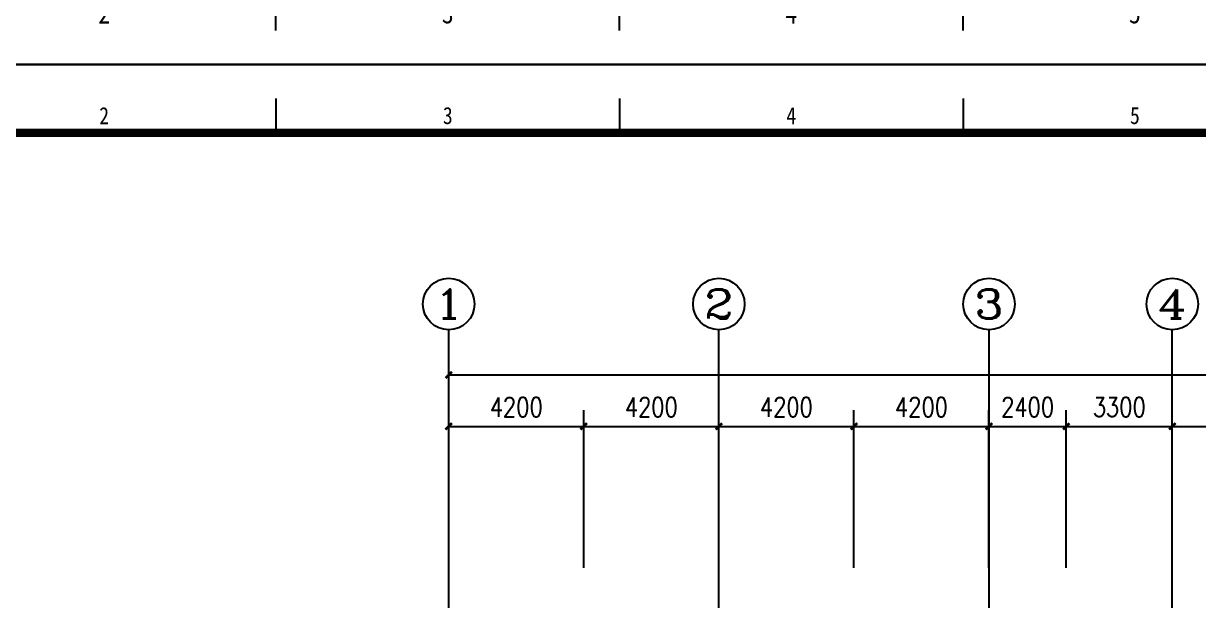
# Model space of a CAD drawing. Extents: x 122060 to 300410, y -425997 to -174060.
# Drawn here: x 140877 to 177412, y -316682 to -298756 of the extents above; entities that cross this region are included whole.
import ezdxf
from ezdxf.enums import TextEntityAlignment as Align

# ---------------------------------------------------------------- set-up
doc = ezdxf.new("R2010")
doc.units = 0
doc.header["$LTSCALE"] = 1000
doc.header["$MEASUREMENT"] = 0
doc.linetypes.add('DOTE', pattern=[2.42, 2, -0.2, 0.02, -0.2])
doc.layers.get('0').update_dxf_attribs({"linetype": 'CONTINUOUS'})
doc.layers.get('Defpoints').update_dxf_attribs({"linetype": 'CONTINUOUS'})
for name, color, linetype in [('AXIS', 3, 'CONTINUOUS'), ('AXIS_TEXT', 7, 'CONTINUOUS'), ('DOTE', 1, 'CONTINUOUS'), ('图框', 255, 'CONTINUOUS')]:
    doc.layers.add(name, color=color, linetype=linetype)
doc.styles.add('_TCH_AXIS', font='COMPLEX', dxfattribs={"bigfont": 'GBCBIG'})
doc.styles.add('COMPLEX', font='COMPLEX')
doc.styles.add('dim_font', font='SIMPLEX.shx', dxfattribs={"width": 0.8})
doc.styles.add('TKZ1', font='SIMHEI.TTF', dxfattribs={"width": 0.7})
doc.dimstyles.new('DIMN200', dxfattribs={"dimscale": 2, "dimtxt": 300, "dimasz": 100, "dimexe": 250, "dimexo": 300, "dimgap": 150, "dimtad": 1, "dimdec": 0, "dimzin": 0, "dimdsep": 46, "dimtxsty": 'dim_font', "dimblk": 'ARCHTICK', "dimcen": 0.09, "dimclrt": 7, "dimazin": 2, "dimtfac": 1, "dimtdec": 0, "dimtix": 1, "dimtmove": 2, "dimatfit": 3, "dimfxl": 0, "dimtolj": 1, "dimtzin": 0, "dimarcsym": 0})

# ---------------------------------------------------------------- blocks, each defined once
blk = doc.blocks.new('图框2')
at = {"layer": '图框', "color": 0}
for p, q in [((84100, 59400), (0, 59400)), ((12575, 58900), (12575, 58400)), ((17612, 58900), (17612, 58400)), ((22650, 58900), (22650, 58400)), ((12575, 500), (12575, 1000)), ((17612, 500), (17612, 1000)), ((22650, 500), (22650, 1000)), ((0, 0), (84100, 0))]:
    blk.add_line(p, q, dxfattribs=at)
at = {"layer": '图框', "color": 0, "const_width": 120}
blk.add_lwpolyline([(83100, 58400), (2500, 58400), (2500, 1000), (83100, 1000)], close=True, dxfattribs=at)
at = {"layer": '图框', "color": 0, "style": 'TKZ1', "width": 0.85}
for s, height, p in [('2', 250, (10056, 58650)), ('3', 250, (15094, 58650)), ('4', 250, (20131, 58650)), ('5', 250, (25169, 58650)), ('2', 300, (10056, 750)), ('3', 300, (15094, 750)), ('4', 300, (20131, 750)), ('5', 300, (25169, 750))]:
    blk.add_text(s, height=height, dxfattribs=at).set_placement(p, align=Align.MIDDLE)
blk = doc.blocks.new('_ArchTick')
at = {"color": 0, "linetype": 'ByBlock', "const_width": 0.4}
blk.add_lwpolyline([(-0.5, -0.5), (0.5, 0.5)], dxfattribs=at)
blk = doc.blocks.new('*D110')
at = {"layer": 'AXIS', "color": 0, "lineweight": -2}
for p, q in [((154098, -315672), (154098, -310772)), ((158298, -315672), (158298, -310772)), ((154098, -311272), (158298, -311272))]:
    blk.add_line(p, q, dxfattribs=at)
at = {"layer": 'Defpoints', "color": 0}
for p in [(158298, -311272), (154098, -316272), (158298, -316272)]:
    blk.add_point(p, dxfattribs=at)
at = {"layer": 'AXIS', "color": 0, "lineweight": -2, "xscale": 200, "yscale": 200, "zscale": 200, "rotation": 180}
blk.add_blockref('_ArchTick', (154098, -311272), dxfattribs=at)
at = {"layer": 'AXIS', "color": 0, "lineweight": -2, "xscale": 200, "yscale": 200, "zscale": 200}
blk.add_blockref('_ArchTick', (158298, -311272), dxfattribs=at)
at = {"layer": 'AXIS', "color": 7, "insert": (156198, -310672), "char_height": 600, "attachment_point": 5, "style": 'dim_font'}
blk.add_mtext('\\A1;4200', dxfattribs=at)
blk = doc.blocks.new('*D111')
at = {"layer": 'AXIS', "color": 0, "lineweight": -2}
for p, q in [((158298, -315672), (158298, -310772)), ((162498, -315672), (162498, -310772)), ((158298, -311272), (162498, -311272))]:
    blk.add_line(p, q, dxfattribs=at)
at = {"layer": 'Defpoints', "color": 0}
for p in [(162498, -311272), (158298, -316272), (162498, -316272)]:
    blk.add_point(p, dxfattribs=at)
at = {"layer": 'AXIS', "color": 0, "lineweight": -2, "xscale": 200, "yscale": 200, "zscale": 200, "rotation": 180}
blk.add_blockref('_ArchTick', (158298, -311272), dxfattribs=at)
at = {"layer": 'AXIS', "color": 0, "lineweight": -2, "xscale": 200, "yscale": 200, "zscale": 200}
blk.add_blockref('_ArchTick', (162498, -311272), dxfattribs=at)
at = {"layer": 'AXIS', "color": 7, "insert": (160398, -310672), "char_height": 600, "attachment_point": 5, "style": 'dim_font'}
blk.add_mtext('\\A1;4200', dxfattribs=at)
blk = doc.blocks.new('*D112')
at = {"layer": 'AXIS', "color": 0, "lineweight": -2}
for p, q in [((162498, -315672), (162498, -310772)), ((166698, -315672), (166698, -310772)), ((162498, -311272), (166698, -311272))]:
    blk.add_line(p, q, dxfattribs=at)
at = {"layer": 'Defpoints', "color": 0}
for p in [(166698, -311272), (162498, -316272), (166698, -316272)]:
    blk.add_point(p, dxfattribs=at)
at = {"layer": 'AXIS', "color": 0, "lineweight": -2, "xscale": 200, "yscale": 200, "zscale": 200, "rotation": 180}
blk.add_blockref('_ArchTick', (162498, -311272), dxfattribs=at)
at = {"layer": 'AXIS', "color": 0, "lineweight": -2, "xscale": 200, "yscale": 200, "zscale": 200}
blk.add_blockref('_ArchTick', (166698, -311272), dxfattribs=at)
at = {"layer": 'AXIS', "color": 7, "insert": (164598, -310672), "char_height": 600, "attachment_point": 5, "style": 'dim_font'}
blk.add_mtext('\\A1;4200', dxfattribs=at)
blk = doc.blocks.new('*D113')
at = {"layer": 'AXIS', "color": 0, "lineweight": -2}
for p, q in [((166698, -315672), (166698, -310772)), ((170898, -315672), (170898, -310772)), ((166698, -311272), (170898, -311272))]:
    blk.add_line(p, q, dxfattribs=at)
at = {"layer": 'Defpoints', "color": 0}
for p in [(170898, -311272), (166698, -316272), (170898, -316272)]:
    blk.add_point(p, dxfattribs=at)
at = {"layer": 'AXIS', "color": 0, "lineweight": -2, "xscale": 200, "yscale": 200, "zscale": 200, "rotation": 180}
blk.add_blockref('_ArchTick', (166698, -311272), dxfattribs=at)
at = {"layer": 'AXIS', "color": 0, "lineweight": -2, "xscale": 200, "yscale": 200, "zscale": 200}
blk.add_blockref('_ArchTick', (170898, -311272), dxfattribs=at)
at = {"layer": 'AXIS', "color": 7, "insert": (168798, -310672), "char_height": 600, "attachment_point": 5, "style": 'dim_font'}
blk.add_mtext('\\A1;4200', dxfattribs=at)
blk = doc.blocks.new('*D114')
at = {"layer": 'AXIS', "color": 0, "lineweight": -2}
for p, q in [((170898, -315672), (170898, -310772)), ((173298, -315672), (173298, -310772)), ((170898, -311272), (173298, -311272))]:
    blk.add_line(p, q, dxfattribs=at)
at = {"layer": 'Defpoints', "color": 0}
for p in [(173298, -311272), (170898, -316272), (173298, -316272)]:
    blk.add_point(p, dxfattribs=at)
at = {"layer": 'AXIS', "color": 0, "lineweight": -2, "xscale": 200, "yscale": 200, "zscale": 200, "rotation": 180}
blk.add_blockref('_ArchTick', (170898, -311272), dxfattribs=at)
at = {"layer": 'AXIS', "color": 0, "lineweight": -2, "xscale": 200, "yscale": 200, "zscale": 200}
blk.add_blockref('_ArchTick', (173298, -311272), dxfattribs=at)
at = {"layer": 'AXIS', "color": 7, "insert": (172098, -310672), "char_height": 600, "attachment_point": 5, "style": 'dim_font'}
blk.add_mtext('\\A1;2400', dxfattribs=at)
blk = doc.blocks.new('*D115')
at = {"layer": 'AXIS', "color": 0, "lineweight": -2}
for p, q in [((173298, -315672), (173298, -310772)), ((176598, -315672), (176598, -310772)), ((173298, -311272), (176598, -311272))]:
    blk.add_line(p, q, dxfattribs=at)
at = {"layer": 'Defpoints', "color": 0}
for p in [(176598, -311272), (173298, -316272), (176598, -316272)]:
    blk.add_point(p, dxfattribs=at)
at = {"layer": 'AXIS', "color": 0, "lineweight": -2, "xscale": 200, "yscale": 200, "zscale": 200, "rotation": 180}
blk.add_blockref('_ArchTick', (173298, -311272), dxfattribs=at)
at = {"layer": 'AXIS', "color": 0, "lineweight": -2, "xscale": 200, "yscale": 200, "zscale": 200}
blk.add_blockref('_ArchTick', (176598, -311272), dxfattribs=at)
at = {"layer": 'AXIS', "color": 7, "insert": (174948, -310672), "char_height": 600, "attachment_point": 5, "style": 'dim_font'}
blk.add_mtext('\\A1;3300', dxfattribs=at)
blk = doc.blocks.new('*D116')
at = {"layer": 'AXIS', "color": 0, "lineweight": -2}
for p, q in [((176598, -315672), (176598, -310772)), ((180798, -315672), (180798, -310772)), ((176598, -311272), (180798, -311272))]:
    blk.add_line(p, q, dxfattribs=at)
at = {"layer": 'Defpoints', "color": 0}
for p in [(180798, -311272), (176598, -316272), (180798, -316272)]:
    blk.add_point(p, dxfattribs=at)
at = {"layer": 'AXIS', "color": 0, "lineweight": -2, "xscale": 200, "yscale": 200, "zscale": 200, "rotation": 180}
blk.add_blockref('_ArchTick', (176598, -311272), dxfattribs=at)
at = {"layer": 'AXIS', "color": 0, "lineweight": -2, "xscale": 200, "yscale": 200, "zscale": 200}
blk.add_blockref('_ArchTick', (180798, -311272), dxfattribs=at)
at = {"layer": 'AXIS', "color": 7, "insert": (178698, -310672), "char_height": 600, "attachment_point": 5, "style": 'dim_font'}
blk.add_mtext('\\A1;4200', dxfattribs=at)
blk = doc.blocks.new('*D135')
at = {"layer": 'AXIS', "color": 0, "lineweight": -2}
for p, q in [((154098, -315672), (154098, -309172)), ((249498, -315672), (249498, -309172)), ((154098, -309672), (249498, -309672))]:
    blk.add_line(p, q, dxfattribs=at)
at = {"layer": 'Defpoints', "color": 0}
for p in [(249498, -309672), (154098, -316272), (249498, -316272)]:
    blk.add_point(p, dxfattribs=at)
at = {"layer": 'AXIS', "color": 0, "lineweight": -2, "xscale": 200, "yscale": 200, "zscale": 200, "rotation": 180}
blk.add_blockref('_ArchTick', (154098, -309672), dxfattribs=at)
at = {"layer": 'AXIS', "color": 0, "lineweight": -2, "xscale": 200, "yscale": 200, "zscale": 200}
blk.add_blockref('_ArchTick', (249498, -309672), dxfattribs=at)
at = {"layer": 'AXIS', "color": 7, "insert": (201798, -309072), "char_height": 600, "attachment_point": 5, "style": 'dim_font'}
blk.add_mtext('\\A1;95400', dxfattribs=at)
blk = doc.blocks.new('_AXISO')
blk.add_circle((0, 0), 0.5)
at = {"layer": 'AXIS_TEXT', "style": 'COMPLEX', "width": 1.041667}
blk.add_attdef('A', text='', height=0.56, dxfattribs=at).set_placement((-0.25, -0.28), (0.25, -0.28), align=Align.FIT)

msp = doc.modelspace()

# ---------------------------------------------------------------- linework, layer by layer
at = {"layer": 'AXIS'}
for p, q in [((154098.2, -316272.1), (154098.2, -308272.1)), ((162498.2, -316272.1), (162498.2, -308272.1)), ((170898.2, -316272.1), (170898.2, -308272.1)), ((176598.2, -316272.1), (176598.2, -308272.1))]:
    msp.add_line(p, q, dxfattribs=at)
at = {"layer": 'DOTE', "linetype": 'DOTE'}
for p, q in [((154098.2, -341693.9), (154098.2, -316272.1)), ((162498.2, -341693.9), (162498.2, -316272.1)), ((170898.2, -341693.9), (170898.2, -316272.1)), ((176598.2, -341693.9), (176598.2, -316272.1))]:
    msp.add_line(p, q, dxfattribs=at)

# ---------------------------------------------------------------- block references
at = {"layer": 'AXIS'}
ref = msp.add_blockref('_AXISO', (154098.2, -307472.1), dxfattribs=dict(at, xscale=1600, yscale=1600, zscale=1600))
ref.add_attrib('A', '1', dxfattribs={"layer": 'AXIS_TEXT', "height": 905.1, "style": '_TCH_AXIS', "width": 2.333333}).set_placement((153645.6, -307924.6), (154550.7, -307924.6), align=Align.FIT)
ref = msp.add_blockref('_AXISO', (162498.2, -307472.1), dxfattribs=dict(at, xscale=1600, yscale=1600, zscale=1600))
ref.add_attrib('A', '2', dxfattribs={"layer": 'AXIS_TEXT', "height": 905.1, "style": '_TCH_AXIS', "width": 1.5}).set_placement((162045.6, -307924.6), (162950.7, -307924.6), align=Align.FIT)
ref = msp.add_blockref('_AXISO', (170898.2, -307472.1), dxfattribs=dict(at, xscale=1600, yscale=1600, zscale=1600))
ref.add_attrib('A', '3', dxfattribs={"layer": 'AXIS_TEXT', "height": 905.1, "style": '_TCH_AXIS', "width": 1.5}).set_placement((170445.6, -307924.6), (171350.7, -307924.6), align=Align.FIT)
ref = msp.add_blockref('_AXISO', (176598.2, -307472.1), dxfattribs=dict(at, xscale=1600, yscale=1600, zscale=1600))
ref.add_attrib('A', '4', dxfattribs={"layer": 'AXIS_TEXT', "height": 905.1, "style": '_TCH_AXIS', "width": 1.3125}).set_placement((176145.6, -307924.6), (177050.7, -307924.6), align=Align.FIT)
at = {"layer": '图框', "color": 0, "linetype": 'ByBlock', "xscale": 2.120689655188471, "yscale": 2.120689654489979, "zscale": 2.120689654490778}
for p in [(122059.6, -300028.5), (122059.6, -425997.5)]:
    msp.add_blockref('图框2', p, dxfattribs=at)

# ---------------------------------------------------------------- dimensions: what is measured, and where the dimension line sits
at = {"layer": 'AXIS'}
for p1, p2, distance, picture, middle in [((154098.2, -316272.1), (249498.2, -316272.1), 6600, '*D135', (201798.2, -309072.1)), ((154098.2, -316272.1), (158298.2, -316272.1), 5000, '*D110', (156198.2, -310672.1)), ((158298.2, -316272.1), (162498.2, -316272.1), 5000, '*D111', (160398.2, -310672.1)), ((162498.2, -316272.1), (166698.2, -316272.1), 5000, '*D112', (164598.2, -310672.1)), ((166698.2, -316272.1), (170898.2, -316272.1), 5000, '*D113', (168798.2, -310672.1)), ((170898.2, -316272.1), (173298.2, -316272.1), 5000, '*D114', (172098.2, -310672.1)), ((173298.2, -316272.1), (176598.2, -316272.1), 5000, '*D115', (174948.2, -310672.1)), ((176598.2, -316272.1), (180798.2, -316272.1), 5000, '*D116', (178698.2, -310672.1))]:
    dim = msp.add_aligned_dim(p1=p1, p2=p2, distance=distance, dimstyle='DIMN200', dxfattribs=at)
    dim.commit()
    dim.dimension.update_dxf_attribs({"geometry": picture, "text_midpoint": middle})

doc.saveas('drawing.dxf')
